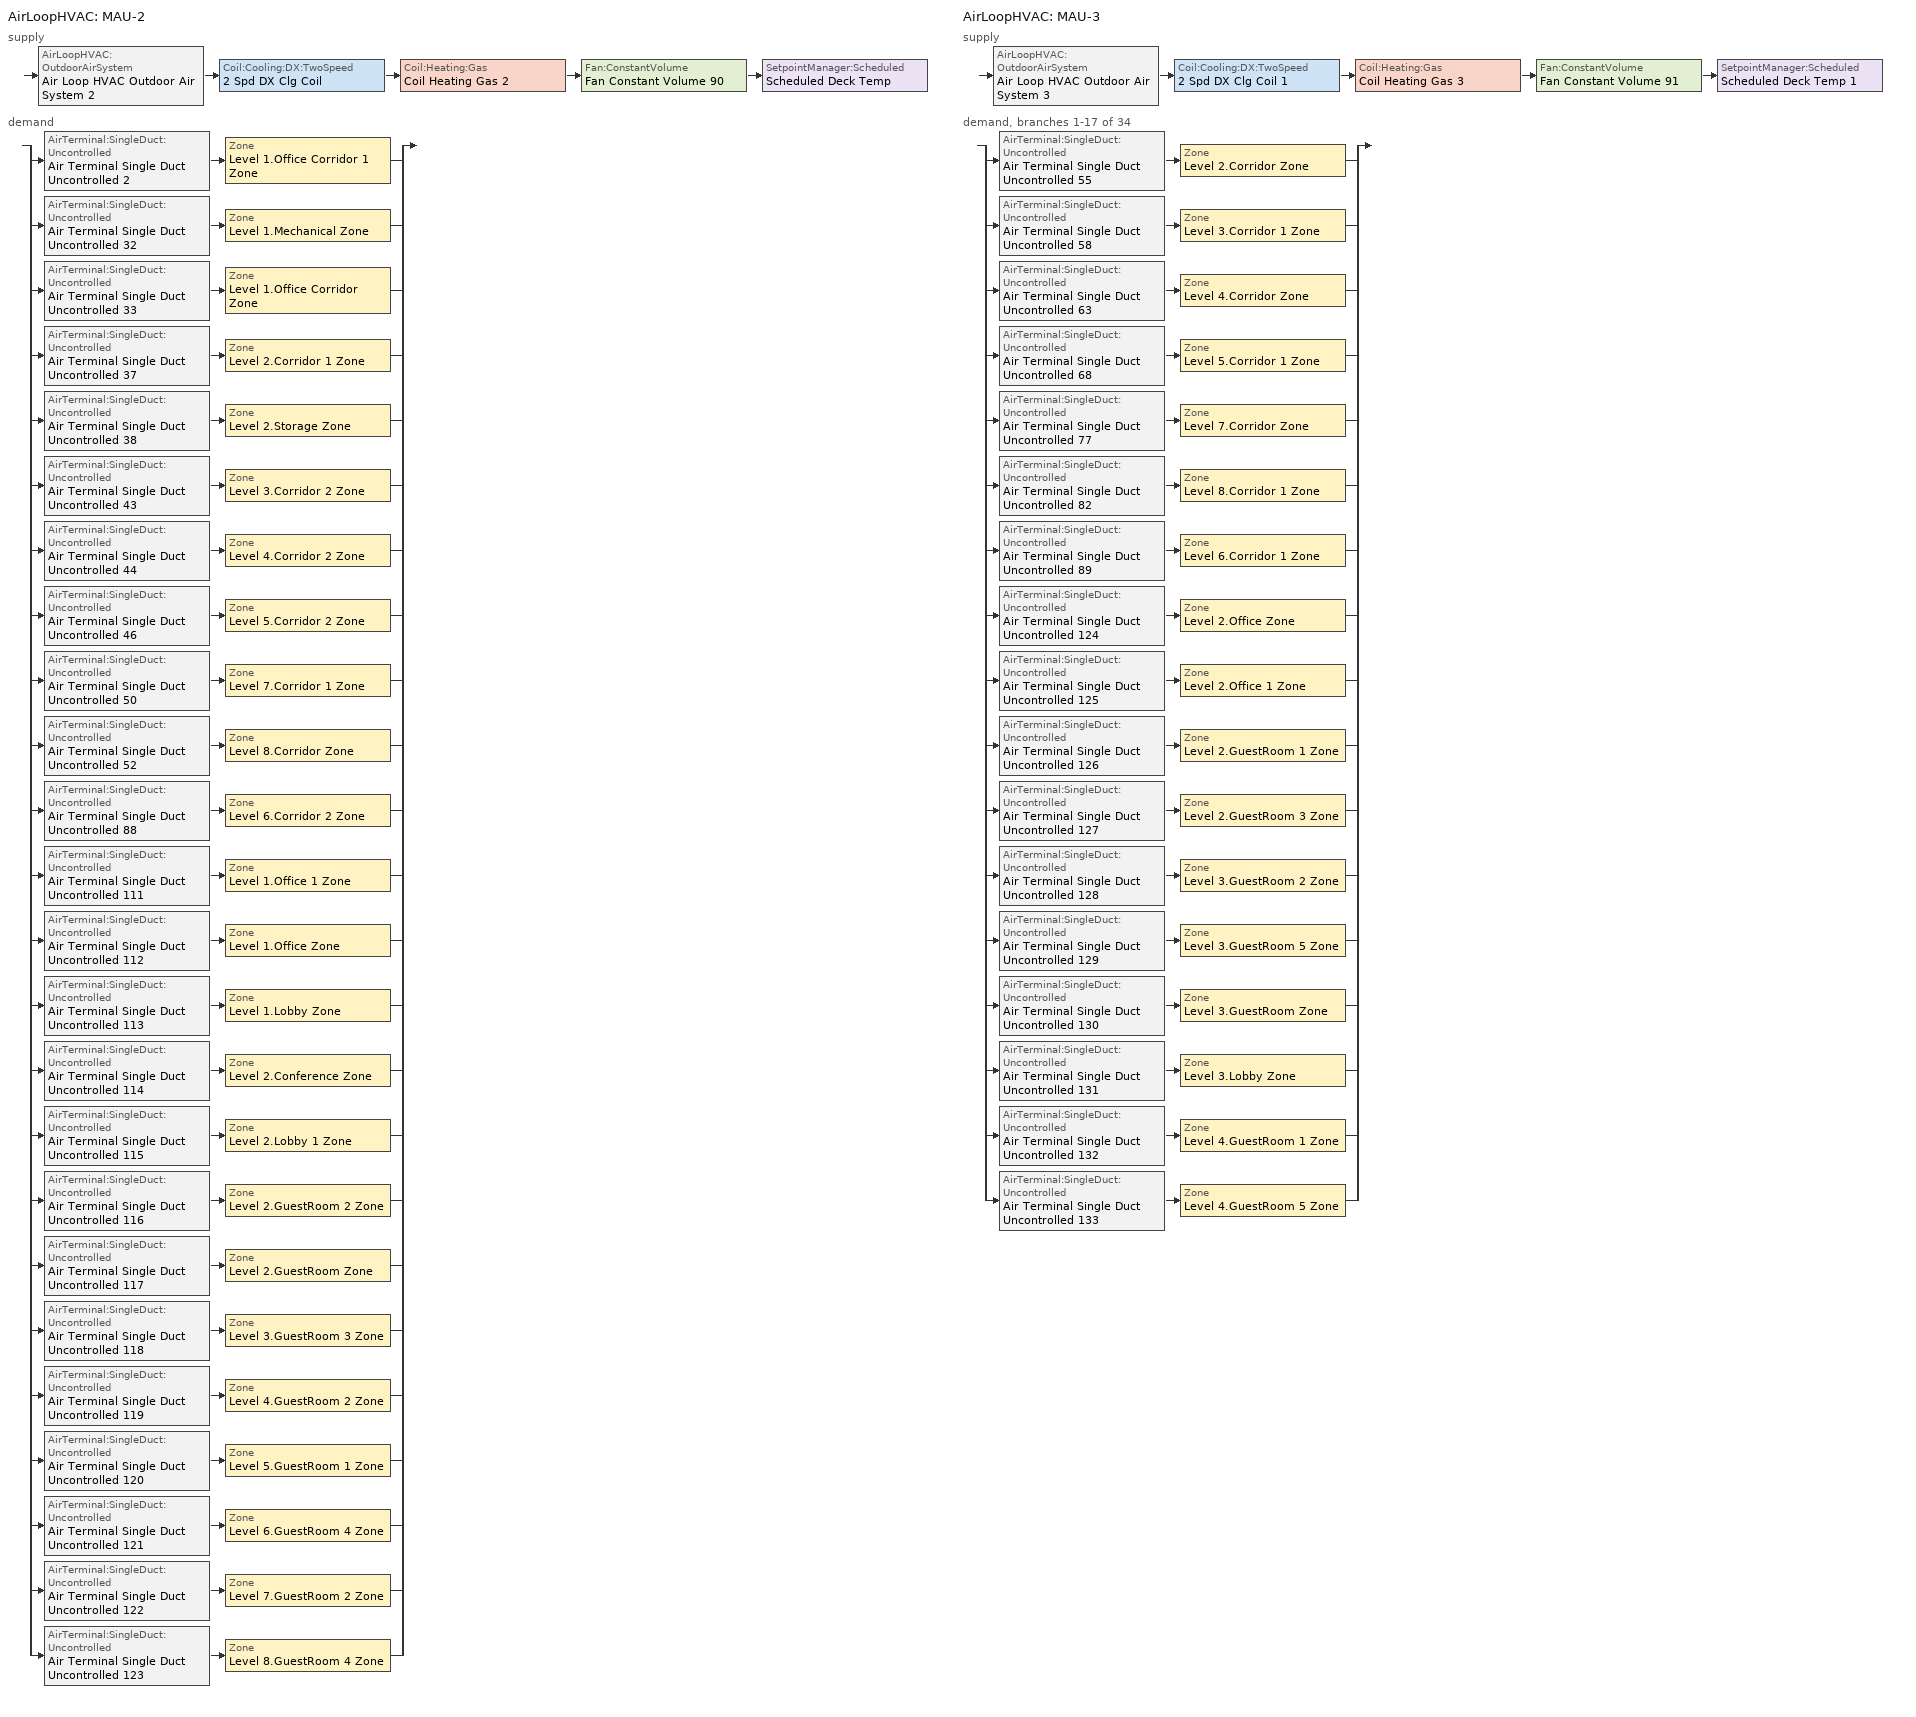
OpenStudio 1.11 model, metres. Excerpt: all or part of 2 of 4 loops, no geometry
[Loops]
AirLoopHVAC 'MAU-2'
 supply: AirLoopHVAC:OutdoorAirSystem 'Air Loop HVAC Outdoor Air System 2' > Coil:Cooling:DX:TwoSpeed '2 Spd DX Clg Coil' > Coil:Heating:Gas 'Coil Heating Gas 2' > Fan:ConstantVolume 'Fan Constant Volume 90' > SetpointManager:Scheduled 'Scheduled Deck Temp'
 demand: split
  | AirTerminal:SingleDuct:Uncontrolled 'Air Terminal Single Duct Uncontrolled 2' > Zone 'Level 1.Office Corridor 1 Zone'
  | AirTerminal:SingleDuct:Uncontrolled 'Air Terminal Single Duct Uncontrolled 32' > Zone 'Level 1.Mechanical Zone'
  | AirTerminal:SingleDuct:Uncontrolled 'Air Terminal Single Duct Uncontrolled 33' > Zone 'Level 1.Office Corridor Zone'
  | AirTerminal:SingleDuct:Uncontrolled 'Air Terminal Single Duct Uncontrolled 37' > Zone 'Level 2.Corridor 1 Zone'
  | AirTerminal:SingleDuct:Uncontrolled 'Air Terminal Single Duct Uncontrolled 38' > Zone 'Level 2.Storage Zone'
  | AirTerminal:SingleDuct:Uncontrolled 'Air Terminal Single Duct Uncontrolled 43' > Zone 'Level 3.Corridor 2 Zone'
  | AirTerminal:SingleDuct:Uncontrolled 'Air Terminal Single Duct Uncontrolled 44' > Zone 'Level 4.Corridor 2 Zone'
  | AirTerminal:SingleDuct:Uncontrolled 'Air Terminal Single Duct Uncontrolled 46' > Zone 'Level 5.Corridor 2 Zone'
  | AirTerminal:SingleDuct:Uncontrolled 'Air Terminal Single Duct Uncontrolled 50' > Zone 'Level 7.Corridor 1 Zone'
  | AirTerminal:SingleDuct:Uncontrolled 'Air Terminal Single Duct Uncontrolled 52' > Zone 'Level 8.Corridor Zone'
  | AirTerminal:SingleDuct:Uncontrolled 'Air Terminal Single Duct Uncontrolled 88' > Zone 'Level 6.Corridor 2 Zone'
  | AirTerminal:SingleDuct:Uncontrolled 'Air Terminal Single Duct Uncontrolled 111' > Zone 'Level 1.Office 1 Zone'
  | AirTerminal:SingleDuct:Uncontrolled 'Air Terminal Single Duct Uncontrolled 112' > Zone 'Level 1.Office Zone'
  | AirTerminal:SingleDuct:Uncontrolled 'Air Terminal Single Duct Uncontrolled 113' > Zone 'Level 1.Lobby Zone'
  | AirTerminal:SingleDuct:Uncontrolled 'Air Terminal Single Duct Uncontrolled 114' > Zone 'Level 2.Conference Zone'
  | AirTerminal:SingleDuct:Uncontrolled 'Air Terminal Single Duct Uncontrolled 115' > Zone 'Level 2.Lobby 1 Zone'
  | AirTerminal:SingleDuct:Uncontrolled 'Air Terminal Single Duct Uncontrolled 116' > Zone 'Level 2.GuestRoom 2 Zone'
  | AirTerminal:SingleDuct:Uncontrolled 'Air Terminal Single Duct Uncontrolled 117' > Zone 'Level 2.GuestRoom Zone'
  | AirTerminal:SingleDuct:Uncontrolled 'Air Terminal Single Duct Uncontrolled 118' > Zone 'Level 3.GuestRoom 3 Zone'
  | AirTerminal:SingleDuct:Uncontrolled 'Air Terminal Single Duct Uncontrolled 119' > Zone 'Level 4.GuestRoom 2 Zone'
  | AirTerminal:SingleDuct:Uncontrolled 'Air Terminal Single Duct Uncontrolled 120' > Zone 'Level 5.GuestRoom 1 Zone'
  | AirTerminal:SingleDuct:Uncontrolled 'Air Terminal Single Duct Uncontrolled 121' > Zone 'Level 6.GuestRoom 4 Zone'
  | AirTerminal:SingleDuct:Uncontrolled 'Air Terminal Single Duct Uncontrolled 122' > Zone 'Level 7.GuestRoom 2 Zone'
  | AirTerminal:SingleDuct:Uncontrolled 'Air Terminal Single Duct Uncontrolled 123' > Zone 'Level 8.GuestRoom 4 Zone'
AirLoopHVAC 'MAU-3'
 supply: AirLoopHVAC:OutdoorAirSystem 'Air Loop HVAC Outdoor Air System 3' > Coil:Cooling:DX:TwoSpeed '2 Spd DX Clg Coil 1' > Coil:Heating:Gas 'Coil Heating Gas 3' > Fan:ConstantVolume 'Fan Constant Volume 91' > SetpointManager:Scheduled 'Scheduled Deck Temp 1'
 demand, branches 1-17 of 34: split
  | AirTerminal:SingleDuct:Uncontrolled 'Air Terminal Single Duct Uncontrolled 55' > Zone 'Level 2.Corridor Zone'
  | AirTerminal:SingleDuct:Uncontrolled 'Air Terminal Single Duct Uncontrolled 58' > Zone 'Level 3.Corridor 1 Zone'
  | AirTerminal:SingleDuct:Uncontrolled 'Air Terminal Single Duct Uncontrolled 63' > Zone 'Level 4.Corridor Zone'
  | AirTerminal:SingleDuct:Uncontrolled 'Air Terminal Single Duct Uncontrolled 68' > Zone 'Level 5.Corridor 1 Zone'
  | AirTerminal:SingleDuct:Uncontrolled 'Air Terminal Single Duct Uncontrolled 77' > Zone 'Level 7.Corridor Zone'
  | AirTerminal:SingleDuct:Uncontrolled 'Air Terminal Single Duct Uncontrolled 82' > Zone 'Level 8.Corridor 1 Zone'
  | AirTerminal:SingleDuct:Uncontrolled 'Air Terminal Single Duct Uncontrolled 89' > Zone 'Level 6.Corridor 1 Zone'
  | AirTerminal:SingleDuct:Uncontrolled 'Air Terminal Single Duct Uncontrolled 124' > Zone 'Level 2.Office Zone'
  | AirTerminal:SingleDuct:Uncontrolled 'Air Terminal Single Duct Uncontrolled 125' > Zone 'Level 2.Office 1 Zone'
  | AirTerminal:SingleDuct:Uncontrolled 'Air Terminal Single Duct Uncontrolled 126' > Zone 'Level 2.GuestRoom 1 Zone'
  | AirTerminal:SingleDuct:Uncontrolled 'Air Terminal Single Duct Uncontrolled 127' > Zone 'Level 2.GuestRoom 3 Zone'
  | AirTerminal:SingleDuct:Uncontrolled 'Air Terminal Single Duct Uncontrolled 128' > Zone 'Level 3.GuestRoom 2 Zone'
  | AirTerminal:SingleDuct:Uncontrolled 'Air Terminal Single Duct Uncontrolled 129' > Zone 'Level 3.GuestRoom 5 Zone'
  | AirTerminal:SingleDuct:Uncontrolled 'Air Terminal Single Duct Uncontrolled 130' > Zone 'Level 3.GuestRoom Zone'
  | AirTerminal:SingleDuct:Uncontrolled 'Air Terminal Single Duct Uncontrolled 131' > Zone 'Level 3.Lobby Zone'
  | AirTerminal:SingleDuct:Uncontrolled 'Air Terminal Single Duct Uncontrolled 132' > Zone 'Level 4.GuestRoom 1 Zone'
  | AirTerminal:SingleDuct:Uncontrolled 'Air Terminal Single Duct Uncontrolled 133' > Zone 'Level 4.GuestRoom 5 Zone'
[SetpointManager:Scheduled] Control Variable=Temperature; Schedule=MAU SP Sch
Scheduled Deck Temp; Scheduled Deck Temp 1
[Sizing:Zone] Zone Cooling Design Supply Air Temperature Input Method=SupplyAirTemperature; Zone Cooling Design Supply Air Temperature {C}=14; Zone Cooling Design Supply Air Temperature Difference {deltaC}=11.11; Zone Heating Design Supply Air Temperature Input Method=SupplyAirTemperature; Zone Heating Design Supply Air Temperature {C}=40; Zone Heating Design Supply Air Temperature Difference {deltaC}=11.11; Zone Cooling Design Supply Air Humidity Ratio {kg-H2O/kg-air}=0.0085; Zone Heating Design Supply Air Humidity Ratio {kg-H2O/kg-air}=0.008; Cooling Design Air Flow Method=DesignDay; Heating Design Air Flow Method=DesignDay; Account for Dedicated Outdoor Air System=No; Dedicated Outdoor Air System Control Strategy=NeutralSupplyAir; Dedicated Outdoor Air Low Setpoint Temperature for Design {C}=Autosize; Dedicated Outdoor Air High Setpoint Temperature for Design {C}=Autosize
Level 1.Office Corridor Zone; Level 3.GuestRoom Zone; Level 4.Corridor Zone; Level 2.Lobby 1 Zone; Level 7.Corridor Zone; Level 8.Corridor Zone; Level 3.Corridor 1 Zone; Level 5.GuestRoom 1 Zone; Level 7.Corridor 1 Zone; Level 4.GuestRoom 1 Zone; Level 4.GuestRoom 2 Zone; Level 8.Corridor 1 Zone; Level 5.Corridor 1 Zone; Level 2.GuestRoom Zone; Level 3.Lobby Zone; Level 1.Office Zone; Level 8.GuestRoom 4 Zone; Level 1.Lobby Zone; Level 1.Office 1 Zone; Level 2.Office Zone; Level 3.GuestRoom 2 Zone; Level 1.Office Corridor 1 Zone; Level 1.Mechanical Zone; Level 6.Corridor 1 Zone; Level 7.GuestRoom 2 Zone; Level 6.Corridor 2 Zone; Level 2.Conference Zone; Level 2.Office 1 Zone; Level 3.GuestRoom 3 Zone; Level 2.Corridor Zone; Level 5.Corridor 2 Zone; Level 2.GuestRoom 1 Zone; Level 2.GuestRoom 2 Zone; Level 3.Corridor 2 Zone; Level 3.GuestRoom 5 Zone; Level 2.Storage Zone; Level 6.GuestRoom 4 Zone; Level 4.Corridor 2 Zone; Level 2.Corridor 1 Zone; Level 2.GuestRoom 3 Zone; Level 4.GuestRoom 5 Zone
[Zone equipment]
Level 1.Office Corridor Zone: Air Terminal Single Duct Uncontrolled 33
Level 3.GuestRoom Zone: Level 3.GuestRoom Zone Exhaust Fan, Zone HVAC Terminal Unit Variable Refrigerant Flow 24, Air Terminal Single Duct Uncontrolled 130
Level 4.Corridor Zone: Air Terminal Single Duct Uncontrolled 63, Elec Baseboard 5
Level 2.Lobby 1 Zone: Zone HVAC Terminal Unit Variable Refrigerant Flow 17, Air Terminal Single Duct Uncontrolled 115
Level 7.Corridor Zone: Air Terminal Single Duct Uncontrolled 77, Elec Baseboard 14
Level 8.Corridor Zone: Air Terminal Single Duct Uncontrolled 52, Elec Baseboard 17
Level 3.Corridor 1 Zone: Air Terminal Single Duct Uncontrolled 58, Elec Baseboard 2
Level 5.GuestRoom 1 Zone: Level 5.GuestRoom 1 Zone Exhaust Fan, Zone HVAC Terminal Unit Variable Refrigerant Flow 36, Air Terminal Single Duct Uncontrolled 120
Level 7.Corridor 1 Zone: Air Terminal Single Duct Uncontrolled 50, Elec Baseboard 12
Level 4.GuestRoom 1 Zone: Level 4.GuestRoom 1 Zone Exhaust Fan, Zone HVAC Terminal Unit Variable Refrigerant Flow 30, Air Terminal Single Duct Uncontrolled 132
Level 4.GuestRoom 2 Zone: Level 4.GuestRoom 2 Zone Exhaust Fan, Zone HVAC Terminal Unit Variable Refrigerant Flow 31, Air Terminal Single Duct Uncontrolled 119
Level 8.Corridor 1 Zone: Air Terminal Single Duct Uncontrolled 82, Elec Baseboard 15
Level 5.Corridor 1 Zone: Air Terminal Single Duct Uncontrolled 68, Elec Baseboard 6
Level 2.GuestRoom Zone: Level 2.GuestRoom Zone Exhaust Fan, Zone HVAC Terminal Unit Variable Refrigerant Flow 10, Air Terminal Single Duct Uncontrolled 117
Level 3.Lobby Zone: Zone HVAC Terminal Unit Variable Refrigerant Flow 26, Air Terminal Single Duct Uncontrolled 131
Level 1.Office Zone: Zone Exhaust Fan 5, Zone HVAC Terminal Unit Variable Refrigerant Flow 6, Air Terminal Single Duct Uncontrolled 112
Level 8.GuestRoom 4 Zone: Level 8.GuestRoom 4 Zone Exhaust Fan, Zone HVAC Terminal Unit Variable Refrigerant Flow 62, Air Terminal Single Duct Uncontrolled 123
Level 1.Lobby Zone: Zone HVAC Terminal Unit Variable Refrigerant Flow 7, Air Terminal Single Duct Uncontrolled 113
Level 1.Office 1 Zone: Zone HVAC Terminal Unit Variable Refrigerant Flow 1, Air Terminal Single Duct Uncontrolled 111
Level 2.Office Zone: Zone HVAC Terminal Unit Variable Refrigerant Flow 19, Air Terminal Single Duct Uncontrolled 124
Level 3.GuestRoom 2 Zone: Level 3.GuestRoom 2 Zone Exhaust Fan, Zone HVAC Terminal Unit Variable Refrigerant Flow 23, Air Terminal Single Duct Uncontrolled 128
Level 1.Office Corridor 1 Zone: Air Terminal Single Duct Uncontrolled 2
Level 1.Mechanical Zone: Level 1.Mechanical Zone Unit Heater, Air Terminal Single Duct Uncontrolled 32
Level 6.Corridor 1 Zone: Air Terminal Single Duct Uncontrolled 89, Elec Baseboard 9
Level 7.GuestRoom 2 Zone: Level 7.GuestRoom 2 Zone Exhaust Fan, Zone HVAC Terminal Unit Variable Refrigerant Flow 52, Air Terminal Single Duct Uncontrolled 122
Level 6.Corridor 2 Zone: Air Terminal Single Duct Uncontrolled 88, Elec Baseboard 10
Level 2.Conference Zone: Zone HVAC Terminal Unit Variable Refrigerant Flow 15, Air Terminal Single Duct Uncontrolled 114
Level 2.Office 1 Zone: Zone HVAC Terminal Unit Variable Refrigerant Flow 20, Air Terminal Single Duct Uncontrolled 125
Level 3.GuestRoom 3 Zone: Level 3.GuestRoom 3 Zone Exhaust Fan, Zone HVAC Terminal Unit Variable Refrigerant Flow 25, Air Terminal Single Duct Uncontrolled 118
Level 2.Corridor Zone: Air Terminal Single Duct Uncontrolled 55
Level 5.Corridor 2 Zone: Air Terminal Single Duct Uncontrolled 46, Elec Baseboard 7
Level 2.GuestRoom 1 Zone: Level 2.GuestRoom 1 Zone Exhaust Fan, Zone HVAC Terminal Unit Variable Refrigerant Flow 13, Air Terminal Single Duct Uncontrolled 126
Level 2.GuestRoom 2 Zone: Level 2.GuestRoom 2 Zone Exhaust Fan, Zone HVAC Terminal Unit Variable Refrigerant Flow 11, Air Terminal Single Duct Uncontrolled 116
Level 3.Corridor 2 Zone: Air Terminal Single Duct Uncontrolled 43, Elec Baseboard 1
Level 3.GuestRoom 5 Zone: Level 3.GuestRoom 5 Zone Exhaust Fan, Zone HVAC Terminal Unit Variable Refrigerant Flow 27, Air Terminal Single Duct Uncontrolled 129
Level 2.Storage Zone: Air Terminal Single Duct Uncontrolled 38
Level 6.GuestRoom 4 Zone: Level 6.GuestRoom 4 Zone Exhaust Fan, Zone HVAC Terminal Unit Variable Refrigerant Flow 47, Air Terminal Single Duct Uncontrolled 121
Level 4.Corridor 2 Zone: Air Terminal Single Duct Uncontrolled 44, Elec Baseboard 4
Level 2.Corridor 1 Zone: Air Terminal Single Duct Uncontrolled 37
Level 2.GuestRoom 3 Zone: Level 2.GuestRoom 3 Zone Exhaust Fan, Zone HVAC Terminal Unit Variable Refrigerant Flow 18, Air Terminal Single Duct Uncontrolled 127
Level 4.GuestRoom 5 Zone: Level 4.GuestRoom 5 Zone Exhaust Fan, Zone HVAC Terminal Unit Variable Refrigerant Flow 28, Air Terminal Single Duct Uncontrolled 133
[Fan:ConstantVolume] Availability Schedule=Always On Discrete; Maximum Flow Rate {m3/s}=AutoSize
Name | Pressure Rise {Pa}
Fan Constant Volume 23 | 373.6
Fan Constant Volume 90; Fan Constant Volume 91 | 968.956
[Coil:Heating:Electric]
Coil Heating Electric 23: Availability Schedule=Always On Discrete
[ZoneHVAC:UnitHeater]
Level 1.Mechanical Zone Unit Heater: Availability Schedule=Always On Discrete; Supply Air Fan=Fan Constant Volume 23; Maximum Supply Air Flow Rate {m3/s}=autosize; Fan Control Type=OnOff; Heating Coil=Coil Heating Electric 23; Minimum Hot Water Flow Rate {m3/s}=0; Heating Convergence Tolerance=0.001
[Fan:ZoneExhaust] Availability Schedule=Always On Discrete; Flow Fraction Schedule=Always On Discrete; System Availability Manager Coupling Mode=Decoupled
Name | Fan Efficiency | Pressure Rise {Pa} | Maximum Flow Rate {m3/s}
Level 3.GuestRoom Zone Exhaust Fan; Level 5.GuestRoom 1 Zone Exhaust Fan; Level 4.GuestRoom 2 Zone Exhaust Fan; Level 8.GuestRoom 4 Zone Exhaust Fan; Level 7.GuestRoom 2 Zone Exhaust Fan; Level 3.GuestRoom 3 Zone Exhaust Fan; Level 6.GuestRoom 4 Zone Exhaust Fan; Level 4.GuestRoom 5 Zone Exhaust Fan | 0.3 | 186.817 | 0.165182
Level 4.GuestRoom 1 Zone Exhaust Fan; Level 3.GuestRoom 2 Zone Exhaust Fan; Level 2.GuestRoom 2 Zone Exhaust Fan; Level 2.GuestRoom 3 Zone Exhaust Fan | 0.3 | 186.817 | 0.0471947
Level 2.GuestRoom Zone Exhaust Fan; Level 2.GuestRoom 1 Zone Exhaust Fan | 0.3 | 186.817 | 0.117987
Level 3.GuestRoom 5 Zone Exhaust Fan | 0.3 | 186.817 | 0.0707921
Zone Exhaust Fan 5 | 0.6 | 249.089 | 0.0401155
[AirLoopHVAC] Availability Schedule=Always On Discrete; Design Supply Air Flow Rate {m3/s}=2.21815
MAU-2; MAU-3
[Sizing:System] Type of Load to Size On=VentilationRequirement; Design Outdoor Air Flow Rate {m3/s}=2.21815; Minimum System Air Flow Ratio=1; Preheat Design Temperature {C}=7; Preheat Design Humidity Ratio {kg-H2O/kg-Air}=0.008; Precool Design Temperature {C}=12.8; Precool Design Humidity Ratio {kg-H2O/kg-Air}=0.008; Central Cooling Design Supply Air Temperature {C}=12.8; Central Heating Design Supply Air Temperature {C}=40; Sizing Option=NonCoincident; 100% Outdoor Air in Cooling=Yes; 100% Outdoor Air in Heating=Yes; Central Cooling Design Supply Air Humidity Ratio {kg-H2O/kg-Air}=0.0085; Central Heating Design Supply Air Humidity Ratio {kg-H2O/kg-Air}=0.008; Cooling Design Air Flow Method=DesignDay; Cooling Design Air Flow Rate {m3/s}=0; Heating Design Air Flow Method=DesignDay; Heating Design Air Flow Rate {m3/s}=0; System Outdoor Air Method=ZoneSum; Zone Maximum Outdoor Air Fraction=1; Cooling Supply Air Flow Rate Per Floor Area {m3/s-m2}=0.00996765; Cooling Fraction of Autosized Cooling Supply Air Flow Rate=1; Cooling Supply Air Flow Rate Per Unit Cooling Capacity {m3/s-W}=3.94755e-05; Heating Supply Air Flow Rate Per Floor Area {m3/s-m2}=0.00996765; Heating Fraction of Autosized Heating Supply Air Flow Rate=1; Heating Fraction of Autosized Cooling Supply Air Flow Rate=1; Heating Supply Air Flow Rate Per Unit Heating Capacity {m3/s-W}=3.15882e-05; Cooling Design Capacity Method=CoolingDesignCapacity; Cooling Design Capacity {W}=autosize; Cooling Design Capacity Per Floor Area {W/m2}=234.7; Fraction of Autosized Cooling Design Capacity=1; Heating Design Capacity Method=HeatingDesignCapacity; Heating Design Capacity {W}=autosize; Heating Design Capacity Per Floor Area {W/m2}=157; Fraction of Autosized Heating Design Capacity=1; Central Cooling Capacity Control Method=OnOff
MAU-2; MAU-3
[Coil:Heating:Gas] Availability Schedule=Always On Discrete; Gas Burner Efficiency=0.8; Nominal Capacity {W}=AutoSize; Parasitic Electric Load {W}=0; Parasitic Gas Load {W}=0
Coil Heating Gas 2; Coil Heating Gas 3
[Controller:OutdoorAir] Minimum Outdoor Air Flow Rate {m3/s}=2.21815; Maximum Outdoor Air Flow Rate {m3/s}=2.21815; Economizer Control Type=FixedDryBulb; Economizer Control Action Type=ModulateFlow; Economizer Maximum Limit Dry-Bulb Temperature {C}=23.8889; Economizer Maximum Limit Enthalpy {J/kg}=64000; Economizer Minimum Limit Dry-Bulb Temperature {C}=-100; Lockout Type=NoLockout; Minimum Limit Type=FixedMinimum; Minimum Fraction of Outdoor Air Schedule=Always On Discrete; Maximum Fraction of Outdoor Air Schedule=Always On Discrete; High Humidity Control=No; Heat Recovery Bypass Control Type=BypassWhenWithinEconomizerLimits
Name | Economizer Maximum Limit Dewpoint Temperature {C} | Controller Mechanical Ventilation
Controller Outdoor Air 2 | -17.7778 | Controller Mechanical Ventilation 2
Controller Outdoor Air 3 |  | Controller Mechanical Ventilation 3
[Controller:MechanicalVentilation] Availability Schedule=Always On Discrete; System Outdoor Air Method=ZoneSum
Controller Mechanical Ventilation 2; Controller Mechanical Ventilation 3
[AirLoopHVAC:OutdoorAirSystem]
Name | Controller
Air Loop HVAC Outdoor Air System 2 | Controller Outdoor Air 2
Air Loop HVAC Outdoor Air System 3 | Controller Outdoor Air 3
[AirTerminal:SingleDuct:Uncontrolled] Availability Schedule=Always On Discrete; Maximum Air Flow Rate {m3/s}=AutoSize
Air Terminal Single Duct Uncontrolled 2; Air Terminal Single Duct Uncontrolled 32; Air Terminal Single Duct Uncontrolled 33; Air Terminal Single Duct Uncontrolled 37; Air Terminal Single Duct Uncontrolled 38; Air Terminal Single Duct Uncontrolled 43; Air Terminal Single Duct Uncontrolled 44; Air Terminal Single Duct Uncontrolled 46; Air Terminal Single Duct Uncontrolled 50; Air Terminal Single Duct Uncontrolled 52; Air Terminal Single Duct Uncontrolled 55; Air Terminal Single Duct Uncontrolled 58; Air Terminal Single Duct Uncontrolled 63; Air Terminal Single Duct Uncontrolled 68; Air Terminal Single Duct Uncontrolled 77; Air Terminal Single Duct Uncontrolled 82; Air Terminal Single Duct Uncontrolled 88; Air Terminal Single Duct Uncontrolled 89; Air Terminal Single Duct Uncontrolled 111; Air Terminal Single Duct Uncontrolled 112; Air Terminal Single Duct Uncontrolled 113; Air Terminal Single Duct Uncontrolled 114; Air Terminal Single Duct Uncontrolled 115; Air Terminal Single Duct Uncontrolled 116; Air Terminal Single Duct Uncontrolled 117; Air Terminal Single Duct Uncontrolled 118; Air Terminal Single Duct Uncontrolled 119; Air Terminal Single Duct Uncontrolled 120; Air Terminal Single Duct Uncontrolled 121; Air Terminal Single Duct Uncontrolled 122; Air Terminal Single Duct Uncontrolled 123; Air Terminal Single Duct Uncontrolled 124; Air Terminal Single Duct Uncontrolled 125; Air Terminal Single Duct Uncontrolled 126; Air Terminal Single Duct Uncontrolled 127; Air Terminal Single Duct Uncontrolled 128; Air Terminal Single Duct Uncontrolled 129; Air Terminal Single Duct Uncontrolled 130; Air Terminal Single Duct Uncontrolled 131; Air Terminal Single Duct Uncontrolled 132; Air Terminal Single Duct Uncontrolled 133
[ZoneHVAC:TerminalUnit:VariableRefrigerantFlow] Terminal Unit Availability schedule=Always On Discrete; Supply Air Flow Rate During Cooling Operation {m3/s}=autosize; Supply Air Flow Rate When No Cooling is Needed {m3/s}=autosize; Supply Air Flow Rate During Heating Operation {m3/s}=autosize; Supply Air Flow Rate When No Heating is Needed {m3/s}=autosize; Outdoor Air Flow Rate During Cooling Operation {m3/s}=0; Outdoor Air Flow Rate During Heating Operation {m3/s}=0; Outdoor Air Flow Rate When No Cooling or Heating is Needed {m3/s}=0; Supply Air Fan Operating Mode Schedule=Always Off Sch; Zone Terminal Unit On Parasitic Electric Energy Use {W}=30; Zone Terminal Unit Off Parasitic Electric Energy Use {W}=20; Rated Total Heating Capacity Sizing Ratio {W/W}=1
Name | Supply Air Fan | Cooling Coil | Heating Coil
Zone HVAC Terminal Unit Variable Refrigerant Flow 1 | Zone HVAC Terminal Unit Variable Refrigerant Flow 1 Fan | Zone HVAC Terminal Unit Variable Refrigerant Flow 1 Cooling Coil | Zone HVAC Terminal Unit Variable Refrigerant Flow 1 Heating Coil
Zone HVAC Terminal Unit Variable Refrigerant Flow 6 | Zone HVAC Terminal Unit Variable Refrigerant Flow 6 Fan | Zone HVAC Terminal Unit Variable Refrigerant Flow 6 Cooling Coil | Zone HVAC Terminal Unit Variable Refrigerant Flow 6 Heating Coil
Zone HVAC Terminal Unit Variable Refrigerant Flow 7 | Zone HVAC Terminal Unit Variable Refrigerant Flow 7 Fan | Zone HVAC Terminal Unit Variable Refrigerant Flow 7 Cooling Coil | Zone HVAC Terminal Unit Variable Refrigerant Flow 7 Heating Coil
Zone HVAC Terminal Unit Variable Refrigerant Flow 10 | Zone HVAC Terminal Unit Variable Refrigerant Flow 10 Fan | Zone HVAC Terminal Unit Variable Refrigerant Flow 10 Cooling Coil | Zone HVAC Terminal Unit Variable Refrigerant Flow 10 Heating Coil
Zone HVAC Terminal Unit Variable Refrigerant Flow 11 | Zone HVAC Terminal Unit Variable Refrigerant Flow 11 Fan | Zone HVAC Terminal Unit Variable Refrigerant Flow 11 Cooling Coil | Zone HVAC Terminal Unit Variable Refrigerant Flow 11 Heating Coil
Zone HVAC Terminal Unit Variable Refrigerant Flow 13 | Zone HVAC Terminal Unit Variable Refrigerant Flow 13 Fan | Zone HVAC Terminal Unit Variable Refrigerant Flow 13 Cooling Coil | Zone HVAC Terminal Unit Variable Refrigerant Flow 13 Heating Coil
Zone HVAC Terminal Unit Variable Refrigerant Flow 15 | Zone HVAC Terminal Unit Variable Refrigerant Flow 15 Fan | Zone HVAC Terminal Unit Variable Refrigerant Flow 15 Cooling Coil | Zone HVAC Terminal Unit Variable Refrigerant Flow 15 Heating Coil
Zone HVAC Terminal Unit Variable Refrigerant Flow 17 | Zone HVAC Terminal Unit Variable Refrigerant Flow 17 Fan | Zone HVAC Terminal Unit Variable Refrigerant Flow 17 Cooling Coil | Zone HVAC Terminal Unit Variable Refrigerant Flow 17 Heating Coil
Zone HVAC Terminal Unit Variable Refrigerant Flow 18 | Zone HVAC Terminal Unit Variable Refrigerant Flow 18 Fan | Zone HVAC Terminal Unit Variable Refrigerant Flow 18 Cooling Coil | Zone HVAC Terminal Unit Variable Refrigerant Flow 18 Heating Coil
Zone HVAC Terminal Unit Variable Refrigerant Flow 19 | Zone HVAC Terminal Unit Variable Refrigerant Flow 19 Fan | Zone HVAC Terminal Unit Variable Refrigerant Flow 19 Cooling Coil | Zone HVAC Terminal Unit Variable Refrigerant Flow 19 Heating Coil
Zone HVAC Terminal Unit Variable Refrigerant Flow 20 | Zone HVAC Terminal Unit Variable Refrigerant Flow 20 Fan | Zone HVAC Terminal Unit Variable Refrigerant Flow 20 Cooling Coil | Zone HVAC Terminal Unit Variable Refrigerant Flow 20 Heating Coil
Zone HVAC Terminal Unit Variable Refrigerant Flow 23 | Zone HVAC Terminal Unit Variable Refrigerant Flow 23 Fan | Zone HVAC Terminal Unit Variable Refrigerant Flow 23 Cooling Coil | Zone HVAC Terminal Unit Variable Refrigerant Flow 23 Heating Coil
Zone HVAC Terminal Unit Variable Refrigerant Flow 24 | Zone HVAC Terminal Unit Variable Refrigerant Flow 24 Fan | Zone HVAC Terminal Unit Variable Refrigerant Flow 24 Cooling Coil | Zone HVAC Terminal Unit Variable Refrigerant Flow 24 Heating Coil
Zone HVAC Terminal Unit Variable Refrigerant Flow 25 | Zone HVAC Terminal Unit Variable Refrigerant Flow 25 Fan | Zone HVAC Terminal Unit Variable Refrigerant Flow 25 Cooling Coil | Zone HVAC Terminal Unit Variable Refrigerant Flow 25 Heating Coil
Zone HVAC Terminal Unit Variable Refrigerant Flow 26 | Zone HVAC Terminal Unit Variable Refrigerant Flow 26 Fan | Zone HVAC Terminal Unit Variable Refrigerant Flow 26 Cooling Coil | Zone HVAC Terminal Unit Variable Refrigerant Flow 26 Heating Coil
Zone HVAC Terminal Unit Variable Refrigerant Flow 27 | Zone HVAC Terminal Unit Variable Refrigerant Flow 27 Fan | Zone HVAC Terminal Unit Variable Refrigerant Flow 27 Cooling Coil | Zone HVAC Terminal Unit Variable Refrigerant Flow 27 Heating Coil
Zone HVAC Terminal Unit Variable Refrigerant Flow 28 | Zone HVAC Terminal Unit Variable Refrigerant Flow 28 Fan | Zone HVAC Terminal Unit Variable Refrigerant Flow 28 Cooling Coil | Zone HVAC Terminal Unit Variable Refrigerant Flow 28 Heating Coil
Zone HVAC Terminal Unit Variable Refrigerant Flow 30 | Zone HVAC Terminal Unit Variable Refrigerant Flow 30 Fan | Zone HVAC Terminal Unit Variable Refrigerant Flow 30 Cooling Coil | Zone HVAC Terminal Unit Variable Refrigerant Flow 30 Heating Coil
Zone HVAC Terminal Unit Variable Refrigerant Flow 31 | Zone HVAC Terminal Unit Variable Refrigerant Flow 31 Fan | Zone HVAC Terminal Unit Variable Refrigerant Flow 31 Cooling Coil | Zone HVAC Terminal Unit Variable Refrigerant Flow 31 Heating Coil
Zone HVAC Terminal Unit Variable Refrigerant Flow 36 | Zone HVAC Terminal Unit Variable Refrigerant Flow 36 Fan | Zone HVAC Terminal Unit Variable Refrigerant Flow 36 Cooling Coil | Zone HVAC Terminal Unit Variable Refrigerant Flow 36 Heating Coil
Zone HVAC Terminal Unit Variable Refrigerant Flow 47 | Zone HVAC Terminal Unit Variable Refrigerant Flow 47 Fan | Zone HVAC Terminal Unit Variable Refrigerant Flow 47 Cooling Coil | Zone HVAC Terminal Unit Variable Refrigerant Flow 47 Heating Coil
Zone HVAC Terminal Unit Variable Refrigerant Flow 52 | Zone HVAC Terminal Unit Variable Refrigerant Flow 52 Fan | Zone HVAC Terminal Unit Variable Refrigerant Flow 52 Cooling Coil | Zone HVAC Terminal Unit Variable Refrigerant Flow 52 Heating Coil
Zone HVAC Terminal Unit Variable Refrigerant Flow 62 | Zone HVAC Terminal Unit Variable Refrigerant Flow 62 Fan | Zone HVAC Terminal Unit Variable Refrigerant Flow 62 Cooling Coil | Zone HVAC Terminal Unit Variable Refrigerant Flow 62 Heating Coil
[Coil:Cooling:DX:VariableRefrigerantFlow] Availability Schedule=Always On Discrete; Rated Total Cooling Capacity {W}=autosize; Rated Sensible Heat Ratio=autosize; Rated Air Flow Rate {m3/s}=autosize; Cooling Capacity Ratio Modifier Function of Temperature Curve=vrfTUCoolCapFT 64; Cooling Capacity Modifier Curve Function of Flow Fraction=vrfACCoolCapFFF 64
Zone HVAC Terminal Unit Variable Refrigerant Flow 1 Cooling Coil; Zone HVAC Terminal Unit Variable Refrigerant Flow 6 Cooling Coil; Zone HVAC Terminal Unit Variable Refrigerant Flow 7 Cooling Coil; Zone HVAC Terminal Unit Variable Refrigerant Flow 10 Cooling Coil; Zone HVAC Terminal Unit Variable Refrigerant Flow 11 Cooling Coil; Zone HVAC Terminal Unit Variable Refrigerant Flow 13 Cooling Coil; Zone HVAC Terminal Unit Variable Refrigerant Flow 15 Cooling Coil; Zone HVAC Terminal Unit Variable Refrigerant Flow 17 Cooling Coil; Zone HVAC Terminal Unit Variable Refrigerant Flow 18 Cooling Coil; Zone HVAC Terminal Unit Variable Refrigerant Flow 19 Cooling Coil; Zone HVAC Terminal Unit Variable Refrigerant Flow 20 Cooling Coil; Zone HVAC Terminal Unit Variable Refrigerant Flow 23 Cooling Coil; Zone HVAC Terminal Unit Variable Refrigerant Flow 24 Cooling Coil; Zone HVAC Terminal Unit Variable Refrigerant Flow 25 Cooling Coil; Zone HVAC Terminal Unit Variable Refrigerant Flow 26 Cooling Coil; Zone HVAC Terminal Unit Variable Refrigerant Flow 27 Cooling Coil; Zone HVAC Terminal Unit Variable Refrigerant Flow 28 Cooling Coil; Zone HVAC Terminal Unit Variable Refrigerant Flow 30 Cooling Coil; Zone HVAC Terminal Unit Variable Refrigerant Flow 31 Cooling Coil; Zone HVAC Terminal Unit Variable Refrigerant Flow 36 Cooling Coil; Zone HVAC Terminal Unit Variable Refrigerant Flow 47 Cooling Coil; Zone HVAC Terminal Unit Variable Refrigerant Flow 52 Cooling Coil; Zone HVAC Terminal Unit Variable Refrigerant Flow 62 Cooling Coil
[Coil:Heating:DX:VariableRefrigerantFlow] Availability Schedule=Always On Discrete; Rated Total Heating Capacity {W}=autosize; Rated Air Flow Rate {m3/s}=autosize; Heating Capacity Ratio Modifier Function of Temperature Curve=vrfTUHeatCapFT; Heating Capacity Modifier Function of Flow Fraction Curve=vrfACCoolCapFFF 64
Zone HVAC Terminal Unit Variable Refrigerant Flow 1 Heating Coil; Zone HVAC Terminal Unit Variable Refrigerant Flow 6 Heating Coil; Zone HVAC Terminal Unit Variable Refrigerant Flow 7 Heating Coil; Zone HVAC Terminal Unit Variable Refrigerant Flow 10 Heating Coil; Zone HVAC Terminal Unit Variable Refrigerant Flow 11 Heating Coil; Zone HVAC Terminal Unit Variable Refrigerant Flow 13 Heating Coil; Zone HVAC Terminal Unit Variable Refrigerant Flow 15 Heating Coil; Zone HVAC Terminal Unit Variable Refrigerant Flow 17 Heating Coil; Zone HVAC Terminal Unit Variable Refrigerant Flow 18 Heating Coil; Zone HVAC Terminal Unit Variable Refrigerant Flow 19 Heating Coil; Zone HVAC Terminal Unit Variable Refrigerant Flow 20 Heating Coil; Zone HVAC Terminal Unit Variable Refrigerant Flow 23 Heating Coil; Zone HVAC Terminal Unit Variable Refrigerant Flow 24 Heating Coil; Zone HVAC Terminal Unit Variable Refrigerant Flow 25 Heating Coil; Zone HVAC Terminal Unit Variable Refrigerant Flow 26 Heating Coil; Zone HVAC Terminal Unit Variable Refrigerant Flow 27 Heating Coil; Zone HVAC Terminal Unit Variable Refrigerant Flow 28 Heating Coil; Zone HVAC Terminal Unit Variable Refrigerant Flow 30 Heating Coil; Zone HVAC Terminal Unit Variable Refrigerant Flow 31 Heating Coil; Zone HVAC Terminal Unit Variable Refrigerant Flow 36 Heating Coil; Zone HVAC Terminal Unit Variable Refrigerant Flow 47 Heating Coil; Zone HVAC Terminal Unit Variable Refrigerant Flow 52 Heating Coil; Zone HVAC Terminal Unit Variable Refrigerant Flow 62 Heating Coil
[Fan:OnOff] Availability Schedule=Always On Discrete; Fan Efficiency=0.6; Pressure Rise {Pa}=300; Maximum Flow Rate {m3/s}=autosize; Motor Efficiency=0.8; Motor In Airstream Fraction=1
Name | Fan Power Ratio Function of Speed Ratio Curve | Fan Efficiency Ratio Function of Speed Ratio Curve
Zone HVAC Terminal Unit Variable Refrigerant Flow 1 Fan | Fan On Off Power Curve | Fan On Off Efficiency Curve
Zone HVAC Terminal Unit Variable Refrigerant Flow 6 Fan | Fan On Off Power Curve 5 | Fan On Off Efficiency Curve 5
Zone HVAC Terminal Unit Variable Refrigerant Flow 7 Fan | Fan On Off Power Curve 6 | Fan On Off Efficiency Curve 6
Zone HVAC Terminal Unit Variable Refrigerant Flow 10 Fan | Fan On Off Power Curve 9 | Fan On Off Efficiency Curve 9
Zone HVAC Terminal Unit Variable Refrigerant Flow 11 Fan | Fan On Off Power Curve 10 | Fan On Off Efficiency Curve 10
Zone HVAC Terminal Unit Variable Refrigerant Flow 13 Fan | Fan On Off Power Curve 12 | Fan On Off Efficiency Curve 12
Zone HVAC Terminal Unit Variable Refrigerant Flow 15 Fan | Fan On Off Power Curve 14 | Fan On Off Efficiency Curve 14
Zone HVAC Terminal Unit Variable Refrigerant Flow 17 Fan | Fan On Off Power Curve 16 | Fan On Off Efficiency Curve 16
Zone HVAC Terminal Unit Variable Refrigerant Flow 18 Fan | Fan On Off Power Curve 17 | Fan On Off Efficiency Curve 17
Zone HVAC Terminal Unit Variable Refrigerant Flow 19 Fan | Fan On Off Power Curve 18 | Fan On Off Efficiency Curve 18
Zone HVAC Terminal Unit Variable Refrigerant Flow 20 Fan | Fan On Off Power Curve 19 | Fan On Off Efficiency Curve 19
Zone HVAC Terminal Unit Variable Refrigerant Flow 23 Fan | Fan On Off Power Curve 22 | Fan On Off Efficiency Curve 22
Zone HVAC Terminal Unit Variable Refrigerant Flow 24 Fan | Fan On Off Power Curve 23 | Fan On Off Efficiency Curve 23
Zone HVAC Terminal Unit Variable Refrigerant Flow 25 Fan | Fan On Off Power Curve 24 | Fan On Off Efficiency Curve 24
Zone HVAC Terminal Unit Variable Refrigerant Flow 26 Fan | Fan On Off Power Curve 25 | Fan On Off Efficiency Curve 25
Zone HVAC Terminal Unit Variable Refrigerant Flow 27 Fan | Fan On Off Power Curve 26 | Fan On Off Efficiency Curve 26
Zone HVAC Terminal Unit Variable Refrigerant Flow 28 Fan | Fan On Off Power Curve 27 | Fan On Off Efficiency Curve 27
Zone HVAC Terminal Unit Variable Refrigerant Flow 30 Fan | Fan On Off Power Curve 29 | Fan On Off Efficiency Curve 29
Zone HVAC Terminal Unit Variable Refrigerant Flow 31 Fan | Fan On Off Power Curve 30 | Fan On Off Efficiency Curve 30
Zone HVAC Terminal Unit Variable Refrigerant Flow 36 Fan | Fan On Off Power Curve 35 | Fan On Off Efficiency Curve 35
Zone HVAC Terminal Unit Variable Refrigerant Flow 47 Fan | Fan On Off Power Curve 46 | Fan On Off Efficiency Curve 46
Zone HVAC Terminal Unit Variable Refrigerant Flow 52 Fan | Fan On Off Power Curve 51 | Fan On Off Efficiency Curve 51
Zone HVAC Terminal Unit Variable Refrigerant Flow 62 Fan | Fan On Off Power Curve 61 | Fan On Off Efficiency Curve 61
[ZoneHVAC:Baseboard:Convective:Electric] Availability Schedule=Always On Discrete 1; Nominal Capacity {W}=667; Efficiency=1
Elec Baseboard 1; Elec Baseboard 2; Elec Baseboard 4; Elec Baseboard 5; Elec Baseboard 6; Elec Baseboard 7; Elec Baseboard 9; Elec Baseboard 10; Elec Baseboard 12; Elec Baseboard 14; Elec Baseboard 15; Elec Baseboard 17
[Coil:Cooling:DX:TwoSpeed] Availability Schedule=Always On Discrete 1; Rated High Speed Total Cooling Capacity {W}=49822.1; Rated High Speed Sensible Heat Ratio=Autosize; Rated High Speed COP {W/W}=3.195; Rated High Speed Air Flow Rate {m3/s}=Autosize; Rated Low Speed Total Cooling Capacity {W}=Autosize; Rated Low Speed Sensible Heat Ratio=0.69; Rated Low Speed COP {W/W}=3.195; Condenser Type=AirCooled; High Speed Evaporative Condenser Effectiveness=0; High Speed Evaporative Condenser Air Flow Rate {m3/s}=Autosize; High Speed Evaporative Condenser Pump Rated Power Consumption {W}=Autosize; Low Speed Evaporative Condenser Effectiveness=0; Low Speed Evaporative Condenser Air Flow Rate {m3/s}=Autosize; Low Speed Evaporative Condenser Pump Rated Power Consumption {W}=Autosize; Basin Heater Capacity {W/K}=10; Basin Heater Setpoint Temperature {C}=2
Name | Total Cooling Capacity Function of Temperature Curve | Total Cooling Capacity Function of Flow Fraction Curve | Energy Input Ratio Function of Temperature Curve | Energy Input Ratio Function of Flow Fraction Curve | Part Load Fraction Correlation Curve | Low Speed Total Cooling Capacity Function of Temperature Curve | Low Speed Energy Input Ratio Function of Temperature Curve
2 Spd DX Clg Coil | OS:Curve:Biquadratic 25 | OS:Curve:Quadratic 20 | OS:Curve:Biquadratic 22 | OS:Curve:Quadratic 21 | OS:Curve:Quadratic 22 | OS:Curve:Biquadratic 23 | OS:Curve:Biquadratic 24
2 Spd DX Clg Coil 1 | OS:Curve:Biquadratic 26 | OS:Curve:Quadratic 23 | OS:Curve:Biquadratic 27 | OS:Curve:Quadratic 24 | OS:Curve:Quadratic 25 | OS:Curve:Biquadratic 28 | OS:Curve:Biquadratic 29
[Schedule:Ruleset]
Name | Default Day Schedule
Always Off Sch | Schedule Day 36
MAU SP Sch | Schedule Day 41
[Schedule:Day]
Schedule Day 36: 24, 0, 0
Schedule Day 41: 24, 0, 20
[Schedule:Constant] Value=1
Always On Discrete; Always On Discrete 1
[Curve:Biquadratic] Minimum Value of x {BasedOnField A2}=17; Maximum Value of x {BasedOnField A2}=22; Minimum Value of y {BasedOnField A3}=13; Maximum Value of y {BasedOnField A3}=46
Name | Coefficient1 Constant | Coefficient2 x | Coefficient3 x**2 | Coefficient4 y | Coefficient5 y**2 | Coefficient6 x*y
OS:Curve:Biquadratic 25; OS:Curve:Biquadratic 26 | 0.42415 | 0.04426 | -0.00042 | 0.00333 | -8e-005 | -0.00021
OS:Curve:Biquadratic 22; OS:Curve:Biquadratic 24; OS:Curve:Biquadratic 27; OS:Curve:Biquadratic 29 | 1.23649 | -0.02431 | 0.00057 | -0.01434 | 0.00063 | -0.00038
OS:Curve:Biquadratic 23; OS:Curve:Biquadratic 28 | 0.42415 | 0.04426 | -0.00042 | 0.00333 | -0.00008 | -0.00021
[Curve:Cubic] Minimum Value of x=0
Name | Coefficient1 Constant | Coefficient2 x | Coefficient3 x**2 | Coefficient4 x**3 | Maximum Value of x | Minimum Curve Output | Maximum Curve Output
Fan On Off Efficiency Curve; Fan On Off Efficiency Curve 5; Fan On Off Efficiency Curve 6; Fan On Off Efficiency Curve 9; Fan On Off Efficiency Curve 10; Fan On Off Efficiency Curve 12; Fan On Off Efficiency Curve 14; Fan On Off Efficiency Curve 16; Fan On Off Efficiency Curve 17; Fan On Off Efficiency Curve 18; Fan On Off Efficiency Curve 19; Fan On Off Efficiency Curve 22; Fan On Off Efficiency Curve 23; Fan On Off Efficiency Curve 24; Fan On Off Efficiency Curve 25; Fan On Off Efficiency Curve 26; Fan On Off Efficiency Curve 27; Fan On Off Efficiency Curve 29; Fan On Off Efficiency Curve 30; Fan On Off Efficiency Curve 35; Fan On Off Efficiency Curve 46; Fan On Off Efficiency Curve 51; Fan On Off Efficiency Curve 61 | 1 | 0 | 0 | 0 | 1
vrfTUCoolCapFT 64 | 0.504547 | 0.0288891 | -1.08194e-05 | 1.01359e-05 | 50 | 0.5 | 1.5
vrfTUHeatCapFT | -0.390709 | 0.261815 | -0.0130432 | 0.000178132 | 50 | 0.5 | 1.5
[Curve:Quadratic]
Name | Coefficient1 Constant | Coefficient2 x | Coefficient3 x**2 | Minimum Value of x {BasedOnField A2} | Maximum Value of x {BasedOnField A2} | Minimum Value of x | Maximum Value of x
OS:Curve:Quadratic 20; OS:Curve:Quadratic 23 | 0.77136 | 0.34053 | -0.11088 | 0.75918 | 1.13877
OS:Curve:Quadratic 21; OS:Curve:Quadratic 24 | 1.2055 | -0.32953 | 0.12308 | 0.75918 | 1.13877
OS:Curve:Quadratic 22; OS:Curve:Quadratic 25 | 0.771 | 0.229 | 0 | 0 | 1
vrfACCoolCapFFF 64 | 0.8 | 0.2 | 0 |  |  | 0.5 | 1.5
[Curve:Exponent] Coefficient1 Constant=1; Coefficient2 Constant=0; Coefficient3 Constant=0; Minimum Value of x=0; Maximum Value of x=1
Fan On Off Power Curve; Fan On Off Power Curve 5; Fan On Off Power Curve 6; Fan On Off Power Curve 9; Fan On Off Power Curve 10; Fan On Off Power Curve 12; Fan On Off Power Curve 14; Fan On Off Power Curve 16; Fan On Off Power Curve 17; Fan On Off Power Curve 18; Fan On Off Power Curve 19; Fan On Off Power Curve 22; Fan On Off Power Curve 23; Fan On Off Power Curve 24; Fan On Off Power Curve 25; Fan On Off Power Curve 26; Fan On Off Power Curve 27; Fan On Off Power Curve 29; Fan On Off Power Curve 30; Fan On Off Power Curve 35; Fan On Off Power Curve 46; Fan On Off Power Curve 51; Fan On Off Power Curve 61
